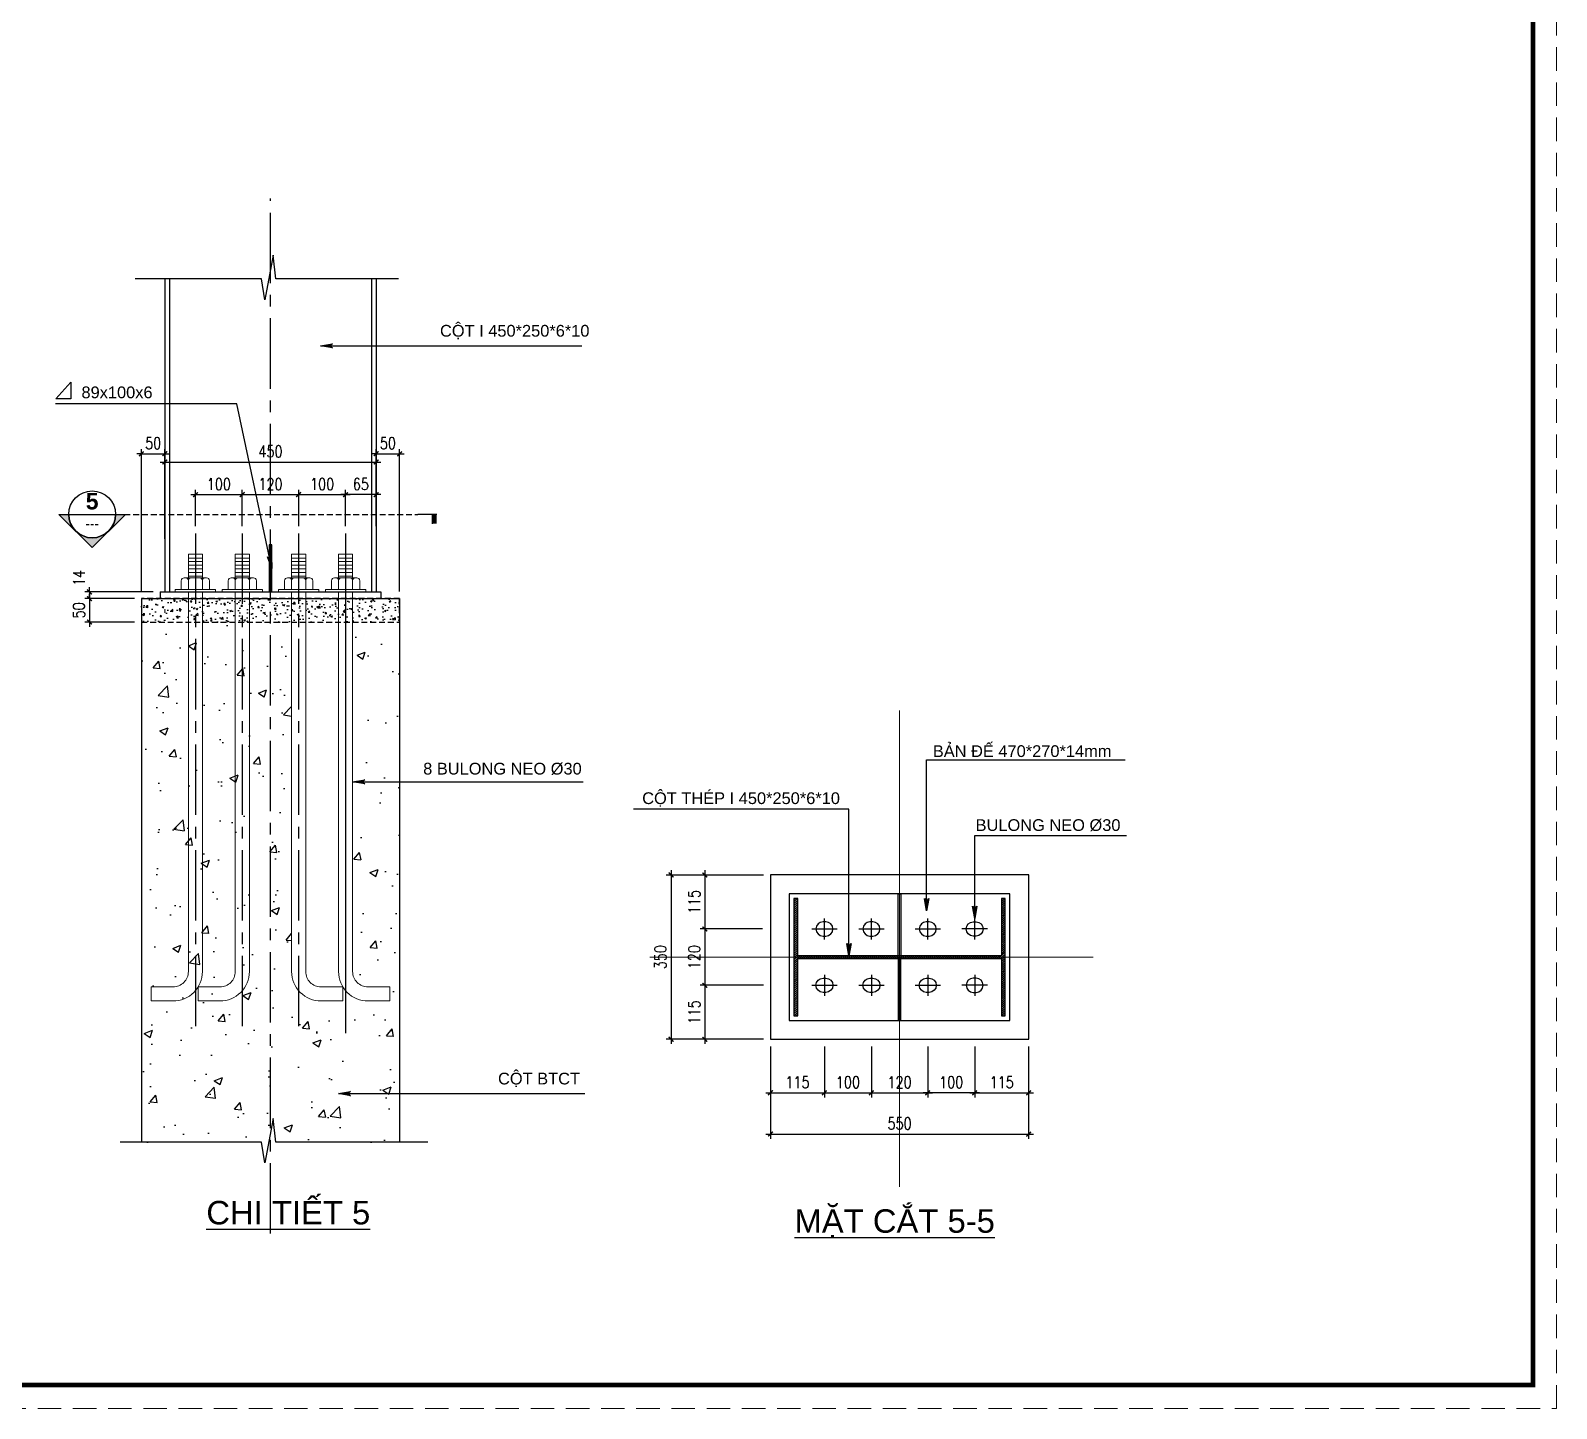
# Model space of a CAD drawing. Header units: millimetres. Extents: x 651127 to 1529722, y 768575 to 1021311.
# Drawn here: x 1141884 to 1174388, y 768575 to 797931 of the extents above; entities that cross this region are included whole.
import ezdxf
from ezdxf.enums import TextEntityAlignment as Align

# ---------------------------------------------------------------- set-up
doc = ezdxf.new("R2010")
doc.units = ezdxf.units.MM
doc.header["$LTSCALE"] = 1000
doc.header["$MEASUREMENT"] = 0
for name, pattern in [('CENTER2', [1.125, 0.75, -0.125, 0.125, -0.125]), ('CENTERX2', [101.6, 63.5, -12.7, 12.7, -12.7]), ('DASHDOT', [25.4, 12.7, -6.35, 0, -6.35]), ('DASHDOTX2', [2, 1, -0.5, 0, -0.5]), ('HIDDEN', [0.375, 0.25, -0.125]), ('HIDDEN2', [0.1875, 0.125, -0.0625])]:
    doc.linetypes.add(name, pattern=pattern)
doc.layers.get('DEFPOINTS').update_dxf_attribs({"color": 8, "lineweight": 9})
for name, color, linetype in [('CHU VN', 7, 'Continuous'), ('D.BAO', 1, 'Continuous'), ('DUONG BAO', 7, 'Continuous'), ('HATCH', 8, 'Continuous'), ('KEO THEP TL10', 51, 'Continuous'), ('KHUNG TEN', 7, 'Continuous'), ('KICH THUOC', 147, 'Continuous'), ('KTHUOC', 136, 'Continuous'), ('KY HIEU', 40, 'Continuous'), ('NET DUT', 143, 'HIDDEN2'), ('NET MANH', 143, 'Continuous'), ('PHU KIEN MANH', 9, 'Continuous'), ('S-HATCH', 8, 'Continuous'), ('TEXT', 2, 'Continuous'), ('THEP MANH', 253, 'Continuous'), ('TRUC', 8, 'CENTER2'), ('VAT LIEU', 154, 'Continuous')]:
    doc.layers.add(name, color=color, linetype=linetype)
for name, color, linetype, lineweight in [('D.TRUC', 8, 'CENTERX2', 18), ('GHICHU', 115, 'Continuous', 20), ('K.THUOC', 147, 'Continuous', 0)]:
    doc.layers.add(name, color=color, linetype=linetype, lineweight=lineweight)
doc.styles.add('CHU 250', font='VNI-Helve-Condense.TTF')
doc.styles.add('CHU 350-HB', font='VNI-Helve-Bold.TTF')
doc.styles.add('CHU KT', font='romans.shx', dxfattribs={"width": 0.8})
doc.styles.add('Helve-Condense', font='VNI-Helve.TTF')
doc.dimstyles.new('1-10', dxfattribs={"dimscale": 100, "dimtxt": 2.5, "dimasz": 1, "dimexe": 1, "dimexo": 1.5, "dimgap": 1, "dimtad": 1, "dimdec": 0, "dimlfac": 0.1, "dimzin": 0, "dimdsep": 46, "dimtxsty": 'CHU KT', "dimblk": 'ARCHTICK', "dimcen": 1.5, "dimdle": 1, "dimclrd": 256, "dimclre": 256, "dimclrt": 7, "dimadec": 0, "dimazin": 0, "dimtfac": 1, "dimtdec": 0, "dimtix": 1, "dimtmove": 2, "dimatfit": 3, "dimfxl": 1, "dimtolj": 1, "dimtzin": 0, "dimarcsym": 0})
doc.dimstyles.new('LEADER', dxfattribs={"dimscale": 100, "dimtxt": 2.5, "dimasz": 2, "dimexe": 1, "dimexo": 1.5, "dimgap": 1, "dimtad": 1, "dimdec": 0, "dimlfac": 0.5, "dimzin": 0, "dimdsep": 46, "dimtxsty": 'CHU KT', "dimblk": 'LEADER', "dimcen": 1.5, "dimdle": 1, "dimclrd": 256, "dimclre": 256, "dimclrt": 7, "dimadec": 0, "dimazin": 0, "dimtfac": 1, "dimtdec": 0, "dimtix": 1, "dimtmove": 2, "dimatfit": 3, "dimldrblk": 'LEADER', "dimfxl": 1, "dimtolj": 1, "dimtzin": 0, "dimarcsym": 0})

# ---------------------------------------------------------------- blocks, each defined once
blk = doc.blocks.new('_ARCHTICK')
at = {"color": 0, "linetype": 'ByBlock', "const_width": 0.3}
blk.add_lwpolyline([(-0.5, -0.5), (0.5, 0.5)], dxfattribs=at)
blk = doc.blocks.new('*D1039')
at = {"layer": 'DEFPOINTS', "color": 0}
for p in [(1144746, 788914), (1144746, 786952), (1144246, 785829)]:
    blk.add_point(p, dxfattribs=at)
at = {"layer": 'KTHUOC', "lineweight": -2}
for p, q in [((1144246, 788914), (1144146, 788914)), ((1144246, 785979), (1144246, 789014)), ((1144246, 788914), (1144746, 788914)), ((1144746, 787102), (1144746, 789014)), ((1144746, 788914), (1144846, 788914))]:
    blk.add_line(p, q, dxfattribs=at)
at = {"layer": 'KTHUOC', "lineweight": -2, "xscale": 100, "yscale": 100, "zscale": 100}
blk.add_blockref('_ARCHTICK', (1144246, 788914), dxfattribs=at)
at = {"layer": 'KTHUOC', "lineweight": -2, "xscale": 100, "yscale": 100, "zscale": 100, "rotation": 180}
blk.add_blockref('_ARCHTICK', (1144746, 788914), dxfattribs=at)
at = {"layer": 'KTHUOC', "color": 7, "insert": (1144496, 789139), "char_height": 250, "attachment_point": 5, "style": 'CHU KT'}
blk.add_mtext('\\A1;50', dxfattribs=at)
blk = doc.blocks.new('*D1040')
at = {"layer": 'DEFPOINTS', "color": 0}
for p in [(1146396, 788043), (1145396, 787219), (1146396, 787219)]:
    blk.add_point(p, dxfattribs=at)
at = {"layer": 'KTHUOC', "lineweight": -2}
for p, q in [((1145296, 788043), (1146496, 788043)), ((1145396, 787369), (1145396, 788143)), ((1146396, 787369), (1146396, 788143))]:
    blk.add_line(p, q, dxfattribs=at)
at = {"layer": 'KTHUOC', "lineweight": -2, "xscale": 100, "yscale": 100, "zscale": 100, "rotation": 180}
blk.add_blockref('_ARCHTICK', (1145396, 788043), dxfattribs=at)
at = {"layer": 'KTHUOC', "lineweight": -2, "xscale": 100, "yscale": 100, "zscale": 100}
blk.add_blockref('_ARCHTICK', (1146396, 788043), dxfattribs=at)
at = {"layer": 'KTHUOC', "color": 7, "insert": (1145896, 788268), "char_height": 250, "attachment_point": 5, "style": 'CHU KT'}
blk.add_mtext('\\A1;100', dxfattribs=at)
blk = doc.blocks.new('*D1041')
at = {"layer": 'DEFPOINTS', "color": 0}
for p in [(1147596, 788043), (1146396, 787219), (1147596, 787219)]:
    blk.add_point(p, dxfattribs=at)
at = {"layer": 'KTHUOC', "lineweight": -2}
for p, q in [((1146296, 788043), (1147696, 788043)), ((1146396, 787369), (1146396, 788143)), ((1147596, 787369), (1147596, 788143))]:
    blk.add_line(p, q, dxfattribs=at)
at = {"layer": 'KTHUOC', "lineweight": -2, "xscale": 100, "yscale": 100, "zscale": 100, "rotation": 180}
blk.add_blockref('_ARCHTICK', (1146396, 788043), dxfattribs=at)
at = {"layer": 'KTHUOC', "lineweight": -2, "xscale": 100, "yscale": 100, "zscale": 100}
blk.add_blockref('_ARCHTICK', (1147596, 788043), dxfattribs=at)
at = {"layer": 'KTHUOC', "color": 7, "insert": (1146996, 788268), "char_height": 250, "attachment_point": 5, "style": 'CHU KT'}
blk.add_mtext('\\A1;120', dxfattribs=at)
blk = doc.blocks.new('*D1042')
at = {"layer": 'DEFPOINTS', "color": 0}
for p in [(1148596, 788043), (1147596, 787219), (1148596, 787219)]:
    blk.add_point(p, dxfattribs=at)
at = {"layer": 'KTHUOC', "lineweight": -2}
for p, q in [((1147496, 788043), (1148696, 788043)), ((1147596, 787369), (1147596, 788143)), ((1148596, 787369), (1148596, 788143))]:
    blk.add_line(p, q, dxfattribs=at)
at = {"layer": 'KTHUOC', "lineweight": -2, "xscale": 100, "yscale": 100, "zscale": 100, "rotation": 180}
blk.add_blockref('_ARCHTICK', (1147596, 788043), dxfattribs=at)
at = {"layer": 'KTHUOC', "lineweight": -2, "xscale": 100, "yscale": 100, "zscale": 100}
blk.add_blockref('_ARCHTICK', (1148596, 788043), dxfattribs=at)
at = {"layer": 'KTHUOC', "color": 7, "insert": (1148096, 788268), "char_height": 250, "attachment_point": 5, "style": 'CHU KT'}
blk.add_mtext('\\A1;100', dxfattribs=at)
blk = doc.blocks.new('*D1043')
at = {"layer": 'DEFPOINTS', "color": 0}
for p in [(1149746, 788914), (1149246, 787219), (1149746, 785829)]:
    blk.add_point(p, dxfattribs=at)
at = {"layer": 'KTHUOC', "lineweight": -2}
for p, q in [((1149246, 788914), (1149146, 788914)), ((1149246, 787369), (1149246, 789014)), ((1149246, 788914), (1149746, 788914)), ((1149746, 785979), (1149746, 789014)), ((1149746, 788914), (1149846, 788914))]:
    blk.add_line(p, q, dxfattribs=at)
at = {"layer": 'KTHUOC', "lineweight": -2, "xscale": 100, "yscale": 100, "zscale": 100}
blk.add_blockref('_ARCHTICK', (1149246, 788914), dxfattribs=at)
at = {"layer": 'KTHUOC', "lineweight": -2, "xscale": 100, "yscale": 100, "zscale": 100, "rotation": 180}
blk.add_blockref('_ARCHTICK', (1149746, 788914), dxfattribs=at)
at = {"layer": 'KTHUOC', "color": 7, "insert": (1149496, 789139), "char_height": 250, "attachment_point": 5, "style": 'CHU KT'}
blk.add_mtext('\\A1;50', dxfattribs=at)
blk = doc.blocks.new('*D933')
at = {"layer": 'DEFPOINTS', "color": 0}
for p in [(1148596, 788043), (1148596, 787319), (1149246, 787319)]:
    blk.add_point(p, dxfattribs=at)
at = {"layer": 'KTHUOC', "lineweight": -2}
for p, q in [((1149346, 788043), (1148496, 788043)), ((1148596, 787469), (1148596, 788143)), ((1149246, 787469), (1149246, 788143))]:
    blk.add_line(p, q, dxfattribs=at)
at = {"layer": 'KTHUOC', "lineweight": -2, "xscale": 100, "yscale": 100, "zscale": 100, "rotation": 180}
blk.add_blockref('_ARCHTICK', (1148596, 788043), dxfattribs=at)
at = {"layer": 'KTHUOC', "lineweight": -2, "xscale": 100, "yscale": 100, "zscale": 100}
blk.add_blockref('_ARCHTICK', (1149246, 788043), dxfattribs=at)
at = {"layer": 'KTHUOC', "color": 7, "insert": (1148921, 788268), "char_height": 250, "attachment_point": 5, "style": 'CHU KT'}
blk.add_mtext('\\A1;65', dxfattribs=at)
blk = doc.blocks.new('*D1044')
at = {"layer": 'DEFPOINTS', "color": 0}
for p in [(1144646, 785972), (1143140, 785829), (1144246, 785829)]:
    blk.add_point(p, dxfattribs=at)
at = {"layer": 'KTHUOC', "lineweight": -2}
for p, q in [((1144496, 785972), (1143040, 785972)), ((1143140, 785972), (1143140, 786072)), ((1143140, 785972), (1143140, 785829)), ((1144096, 785829), (1143040, 785829)), ((1143140, 785829), (1143140, 785729))]:
    blk.add_line(p, q, dxfattribs=at)
at = {"layer": 'KTHUOC', "lineweight": -2, "xscale": 100, "yscale": 100, "zscale": 100}
for p, rotation in [((1143140, 785972), 270), ((1143140, 785829), 90)]:
    blk.add_blockref('_ARCHTICK', p, dxfattribs=dict(at, rotation=rotation))
at = {"layer": 'KTHUOC', "color": 7, "insert": (1142915, 786269), "char_height": 250, "attachment_point": 5, "rotation": 90, "style": 'CHU KT'}
blk.add_mtext('\\A1;14', dxfattribs=at)
blk = doc.blocks.new('LEADER')
at = {"linetype": 'CENTER2'}
blk.add_hatch(color=256, dxfattribs=at).paths.add_polyline_path([(-1.3, 0.22), (-1, 0), (-1.3, -0.22), (0, 0)])
blk.add_line((0, 0), (-1, 0), dxfattribs=at)
blk.add_lwpolyline([(-1.3, 0.22), (0, 0), (-1.3, -0.22), (-1, 0), (-1.3, 0.22)], dxfattribs=at)
blk = doc.blocks.new('*D1045')
at = {"layer": 'DEFPOINTS', "color": 0}
for p in [(1149246, 788738), (1144746, 787452), (1149246, 787452)]:
    blk.add_point(p, dxfattribs=at)
at = {"layer": 'KTHUOC', "lineweight": -2}
for p, q in [((1144646, 788738), (1149346, 788738)), ((1144746, 787602), (1144746, 788838)), ((1149246, 787602), (1149246, 788838))]:
    blk.add_line(p, q, dxfattribs=at)
at = {"layer": 'KTHUOC', "lineweight": -2, "xscale": 100, "yscale": 100, "zscale": 100, "rotation": 180}
blk.add_blockref('_ARCHTICK', (1144746, 788738), dxfattribs=at)
at = {"layer": 'KTHUOC', "lineweight": -2, "xscale": 100, "yscale": 100, "zscale": 100}
blk.add_blockref('_ARCHTICK', (1149246, 788738), dxfattribs=at)
at = {"layer": 'KTHUOC', "color": 7, "insert": (1146996, 788963), "char_height": 250, "attachment_point": 5, "style": 'CHU KT'}
blk.add_mtext('\\A1;450', dxfattribs=at)
blk = doc.blocks.new('*D934')
at = {"layer": 'DEFPOINTS', "color": 0}
for p in [(1157645, 779940), (1156246, 778790), (1157624, 778790)]:
    blk.add_point(p, dxfattribs=at)
at = {"layer": 'KTHUOC', "lineweight": -2}
for p, q in [((1157495, 779940), (1156146, 779940)), ((1156246, 780040), (1156246, 778690)), ((1157474, 778790), (1156146, 778790))]:
    blk.add_line(p, q, dxfattribs=at)
at = {"layer": 'KTHUOC', "lineweight": -2, "xscale": 100, "yscale": 100, "zscale": 100}
for p, rotation in [((1156246, 779940), 90), ((1156246, 778790), 270)]:
    blk.add_blockref('_ARCHTICK', p, dxfattribs=dict(at, rotation=rotation))
at = {"layer": 'KTHUOC', "color": 7, "insert": (1156021, 779365), "char_height": 250, "attachment_point": 5, "rotation": 90, "style": 'CHU KT'}
blk.add_mtext('\\A1;115', dxfattribs=at)
blk = doc.blocks.new('*D935')
at = {"layer": 'DEFPOINTS', "color": 0}
for p in [(1157624, 778790), (1156246, 777590), (1157645, 777590)]:
    blk.add_point(p, dxfattribs=at)
at = {"layer": 'KTHUOC', "lineweight": -2}
for p, q in [((1157474, 778790), (1156146, 778790)), ((1156246, 778890), (1156246, 777490)), ((1157495, 777590), (1156146, 777590))]:
    blk.add_line(p, q, dxfattribs=at)
at = {"layer": 'KTHUOC', "lineweight": -2, "xscale": 100, "yscale": 100, "zscale": 100}
for p, rotation in [((1156246, 778790), 90), ((1156246, 777590), 270)]:
    blk.add_blockref('_ARCHTICK', p, dxfattribs=dict(at, rotation=rotation))
at = {"layer": 'KTHUOC', "color": 7, "insert": (1156021, 778190), "char_height": 250, "attachment_point": 5, "rotation": 90, "style": 'CHU KT'}
blk.add_mtext('\\A1;120', dxfattribs=at)
blk = doc.blocks.new('*D936')
at = {"layer": 'DEFPOINTS', "color": 0}
for p in [(1157645, 777590), (1156246, 776440), (1157645, 776440)]:
    blk.add_point(p, dxfattribs=at)
at = {"layer": 'KTHUOC', "lineweight": -2}
for p, q in [((1157495, 777590), (1156146, 777590)), ((1156246, 777690), (1156246, 776340)), ((1157495, 776440), (1156146, 776440))]:
    blk.add_line(p, q, dxfattribs=at)
at = {"layer": 'KTHUOC', "lineweight": -2, "xscale": 100, "yscale": 100, "zscale": 100}
for p, rotation in [((1156246, 777590), 90), ((1156246, 776440), 270)]:
    blk.add_blockref('_ARCHTICK', p, dxfattribs=dict(at, rotation=rotation))
at = {"layer": 'KTHUOC', "color": 7, "insert": (1156021, 777015), "char_height": 250, "attachment_point": 5, "rotation": 90, "style": 'CHU KT'}
blk.add_mtext('\\A1;115', dxfattribs=at)
blk = doc.blocks.new('*D937')
at = {"layer": 'DEFPOINTS', "color": 0}
for p in [(1157006, 779940), (1155527, 776440), (1157006, 776440)]:
    blk.add_point(p, dxfattribs=at)
at = {"layer": 'KTHUOC', "lineweight": -2}
for p, q in [((1156856, 779940), (1155427, 779940)), ((1155527, 780040), (1155527, 776340)), ((1156856, 776440), (1155427, 776440))]:
    blk.add_line(p, q, dxfattribs=at)
at = {"layer": 'KTHUOC', "lineweight": -2, "xscale": 100, "yscale": 100, "zscale": 100}
for p, rotation in [((1155527, 779940), 90), ((1155527, 776440), 270)]:
    blk.add_blockref('_ARCHTICK', p, dxfattribs=dict(at, rotation=rotation))
at = {"layer": 'KTHUOC', "color": 7, "insert": (1155302, 778190), "char_height": 250, "attachment_point": 5, "rotation": 90, "style": 'CHU KT'}
blk.add_mtext('\\A1;350', dxfattribs=at)
blk = doc.blocks.new('*D938')
at = {"layer": 'DEFPOINTS', "color": 0}
for p in [(1157645, 776440), (1158795, 776440), (1158795, 775300)]:
    blk.add_point(p, dxfattribs=at)
at = {"layer": 'KTHUOC', "lineweight": -2}
for p, q in [((1157645, 776290), (1157645, 775200)), ((1158795, 776290), (1158795, 775200)), ((1157545, 775300), (1158895, 775300))]:
    blk.add_line(p, q, dxfattribs=at)
at = {"layer": 'KTHUOC', "lineweight": -2, "xscale": 100, "yscale": 100, "zscale": 100, "rotation": 180}
blk.add_blockref('_ARCHTICK', (1157645, 775300), dxfattribs=at)
at = {"layer": 'KTHUOC', "lineweight": -2, "xscale": 100, "yscale": 100, "zscale": 100}
blk.add_blockref('_ARCHTICK', (1158795, 775300), dxfattribs=at)
at = {"layer": 'KTHUOC', "color": 7, "insert": (1158220, 775525), "char_height": 250, "attachment_point": 5, "style": 'CHU KT'}
blk.add_mtext('\\A1;115', dxfattribs=at)
blk = doc.blocks.new('*D939')
at = {"layer": 'DEFPOINTS', "color": 0}
for p in [(1158795, 776440), (1159795, 776440), (1159795, 775300)]:
    blk.add_point(p, dxfattribs=at)
at = {"layer": 'KTHUOC', "lineweight": -2}
for p, q in [((1158795, 776290), (1158795, 775200)), ((1159795, 776290), (1159795, 775200)), ((1158695, 775300), (1159895, 775300))]:
    blk.add_line(p, q, dxfattribs=at)
at = {"layer": 'KTHUOC', "lineweight": -2, "xscale": 100, "yscale": 100, "zscale": 100, "rotation": 180}
blk.add_blockref('_ARCHTICK', (1158795, 775300), dxfattribs=at)
at = {"layer": 'KTHUOC', "lineweight": -2, "xscale": 100, "yscale": 100, "zscale": 100}
blk.add_blockref('_ARCHTICK', (1159795, 775300), dxfattribs=at)
at = {"layer": 'KTHUOC', "color": 7, "insert": (1159295, 775525), "char_height": 250, "attachment_point": 5, "style": 'CHU KT'}
blk.add_mtext('\\A1;100', dxfattribs=at)
blk = doc.blocks.new('*D940')
at = {"layer": 'DEFPOINTS', "color": 0}
for p in [(1159795, 776440), (1160995, 776440), (1160995, 775300)]:
    blk.add_point(p, dxfattribs=at)
at = {"layer": 'KTHUOC', "lineweight": -2}
for p, q in [((1159795, 776290), (1159795, 775200)), ((1160995, 776290), (1160995, 775200)), ((1159695, 775300), (1161095, 775300))]:
    blk.add_line(p, q, dxfattribs=at)
at = {"layer": 'KTHUOC', "lineweight": -2, "xscale": 100, "yscale": 100, "zscale": 100, "rotation": 180}
blk.add_blockref('_ARCHTICK', (1159795, 775300), dxfattribs=at)
at = {"layer": 'KTHUOC', "lineweight": -2, "xscale": 100, "yscale": 100, "zscale": 100}
blk.add_blockref('_ARCHTICK', (1160995, 775300), dxfattribs=at)
at = {"layer": 'KTHUOC', "color": 7, "insert": (1160395, 775525), "char_height": 250, "attachment_point": 5, "style": 'CHU KT'}
blk.add_mtext('\\A1;120', dxfattribs=at)
blk = doc.blocks.new('*D941')
at = {"layer": 'DEFPOINTS', "color": 0}
for p in [(1161995, 776440), (1163145, 776440), (1163145, 775300)]:
    blk.add_point(p, dxfattribs=at)
at = {"layer": 'KTHUOC', "lineweight": -2}
for p, q in [((1161995, 776290), (1161995, 775200)), ((1163145, 776290), (1163145, 775200)), ((1161895, 775300), (1163245, 775300))]:
    blk.add_line(p, q, dxfattribs=at)
at = {"layer": 'KTHUOC', "lineweight": -2, "xscale": 100, "yscale": 100, "zscale": 100, "rotation": 180}
blk.add_blockref('_ARCHTICK', (1161995, 775300), dxfattribs=at)
at = {"layer": 'KTHUOC', "lineweight": -2, "xscale": 100, "yscale": 100, "zscale": 100}
blk.add_blockref('_ARCHTICK', (1163145, 775300), dxfattribs=at)
at = {"layer": 'KTHUOC', "color": 7, "insert": (1162570, 775525), "char_height": 250, "attachment_point": 5, "style": 'CHU KT'}
blk.add_mtext('\\A1;115', dxfattribs=at)
blk = doc.blocks.new('*D942')
at = {"layer": 'DEFPOINTS', "color": 0}
for p in [(1157645, 776290), (1163145, 776290), (1163145, 774421)]:
    blk.add_point(p, dxfattribs=at)
at = {"layer": 'KTHUOC', "lineweight": -2}
for p, q in [((1157645, 776140), (1157645, 774321)), ((1163145, 776140), (1163145, 774321)), ((1157545, 774421), (1163245, 774421))]:
    blk.add_line(p, q, dxfattribs=at)
at = {"layer": 'KTHUOC', "lineweight": -2, "xscale": 100, "yscale": 100, "zscale": 100, "rotation": 180}
blk.add_blockref('_ARCHTICK', (1157645, 774421), dxfattribs=at)
at = {"layer": 'KTHUOC', "lineweight": -2, "xscale": 100, "yscale": 100, "zscale": 100}
blk.add_blockref('_ARCHTICK', (1163145, 774421), dxfattribs=at)
at = {"layer": 'KTHUOC', "color": 7, "insert": (1160395, 774646), "char_height": 250, "attachment_point": 5, "style": 'CHU KT'}
blk.add_mtext('\\A1;550', dxfattribs=at)
blk = doc.blocks.new('*D943')
at = {"layer": 'DEFPOINTS', "color": 0}
for p in [(1160995, 776290), (1161995, 776290), (1160995, 775300)]:
    blk.add_point(p, dxfattribs=at)
at = {"layer": 'KTHUOC', "lineweight": -2}
for p, q in [((1160995, 776140), (1160995, 775200)), ((1161995, 776140), (1161995, 775200)), ((1162095, 775300), (1160895, 775300))]:
    blk.add_line(p, q, dxfattribs=at)
at = {"layer": 'KTHUOC', "lineweight": -2, "xscale": 100, "yscale": 100, "zscale": 100, "rotation": 180}
blk.add_blockref('_ARCHTICK', (1160995, 775300), dxfattribs=at)
at = {"layer": 'KTHUOC', "lineweight": -2, "xscale": 100, "yscale": 100, "zscale": 100}
blk.add_blockref('_ARCHTICK', (1161995, 775300), dxfattribs=at)
at = {"layer": 'KTHUOC', "color": 7, "insert": (1161495, 775525), "char_height": 250, "attachment_point": 5, "style": 'CHU KT'}
blk.add_mtext('\\A1;100', dxfattribs=at)
blk = doc.blocks.new('*D1072')
at = {"layer": 'DEFPOINTS', "color": 0}
for p in [(1144246, 785829), (1143140, 785329), (1144246, 785329)]:
    blk.add_point(p, dxfattribs=at)
at = {"layer": 'KTHUOC', "lineweight": -2}
for p, q in [((1143140, 785829), (1143140, 785929)), ((1144096, 785829), (1143040, 785829)), ((1143140, 785829), (1143140, 785329)), ((1144096, 785329), (1143040, 785329)), ((1143140, 785329), (1143140, 785229))]:
    blk.add_line(p, q, dxfattribs=at)
at = {"layer": 'KTHUOC', "lineweight": -2, "xscale": 100, "yscale": 100, "zscale": 100}
for p, rotation in [((1143140, 785829), 270), ((1143140, 785329), 90)]:
    blk.add_blockref('_ARCHTICK', p, dxfattribs=dict(at, rotation=rotation))
at = {"layer": 'KTHUOC', "color": 7, "insert": (1142915, 785579), "char_height": 250, "attachment_point": 5, "rotation": 90, "style": 'CHU KT'}
blk.add_mtext('\\A1;50', dxfattribs=at)
blk = doc.blocks.new('*U1074')
h = blk.add_hatch(color=256)
edge = h.paths.add_edge_path()
edge.add_line((183356, 206715), (183563, 206715))
edge.add_line((183563, 206715), (182856, 206008))
edge.add_line((182856, 206008), (182149, 206715))
edge.add_line((182149, 206715), (182356, 206715))
edge.add_arc((182856, 206715), 500, 180, 360)
blk.add_hatch(color=256).paths.add_polyline_path([(190196, 206515), (190106, 206515), (190106, 206715), (190196, 206715)])
for p, q in [((182356, 206715), (183356, 206715)), ((190196, 206715), (189796, 206715)), ((190106, 206515), (190106, 206715))]:
    blk.add_line(p, q)
at = {"color": 143, "linetype": 'HIDDEN2'}
blk.add_line((183356, 206715), (189796, 206715), dxfattribs=at)
blk.add_lwpolyline([(183356, 206715), (183563, 206715), (182856, 206008), (182149, 206715), (182356, 206715, 1)], format="xyb", close=True)
blk.add_circle((182856, 206715), 500)
at = {"style": 'CHU 350-HB', "flags": 8}
blk.add_attdef('A', text='', height=350, dxfattribs=at).set_placement((182856, 206715), align=Align.BOTTOM_CENTER)
at = {"style": 'CHU 250', "flags": 8}
blk.add_attdef('S-111', text='', height=250, dxfattribs=at).set_placement((182856, 206653), align=Align.TOP_CENTER)

msp = doc.modelspace()

# ---------------------------------------------------------------- hatches: boundary and pattern name
at = {"layer": 'HATCH'}
h = msp.add_hatch(dxfattribs=at)
h.set_pattern_fill('AR-CONC', color=256, scale=250, style=0)
h.set_pattern_definition([(50, (43642.2, -5e-10), (1793.1505, -156.8803), [187.5, -2062.5]), (355, (43642.2, -5e-10), (-346.8783, 1880.4803), [150, -1650]), (100.4514, (43791.6, -13), (1446.2735, 1723.5989), [159.3505, -1752.8553]), (46.1842, (43642.2, 500), (2668.1026, -413.7975), [281.25, -3093.75]), (96.6356, (43864.5, 465.5), (2336.657, 2435.2947), [239.0257, -2629.2825]), (351.1842, (43642.2, 500), (2336.655, 2435.2965), [225, -2475]), (21, (43892.2, 375), (1492.2676, -1006.5472), [187.5, -2062.5]), (326, (43892.2, 375), (608.2883, 1812.875), [150, -1650]), (71.4514, (44016.6, 291.1), (2100.5566, 806.3262), [159.3505, -1752.8553]), (37.5, (43642.2, -5e-10), (30.39964, 832.23463), [0, -1630, 0, -1675, 0, -1656.25]), (7.5, (43642.2, -5e-10), (657.67384, 986.0293), [0, -955, 0, -1592.5, 0, -631.25]), (327.5, (43084.7, -5e-10), (1334.5561, -56.38718), [0, -625, 0, -1950, 0, -2587.5]), (317.5, (42834.7, -5e-10), (1457.9654, 250.2625), [0, -812.5, 0, -1295, 0, -1837.5])])
h.paths.add_polyline_path([(1144245.9, 774246.3), (1146806.2, 774246.3), (1146872.5, 773804.7), (1146995.9, 774459.9), (1146995.9, 785829), (1144245.9, 785829)])
h.paths.add_polyline_path([(1148070.9, 777257, -0.4142136), (1147445.9, 777882), (1147445.9, 785329), (1146995.9, 785329), (1146995.9, 774459.9), (1147050.7, 774751), (1147109.5, 774246.3), (1149745.9, 774246.3), (1149745.9, 785329), (1148745.9, 785329), (1148745.9, 777882, 0.4142136), (1149070.9, 777557), (1149220.9, 777557), (1149535.7, 777557), (1149535.7, 777257), (1149070.9, 777257, -0.2617284), (1148537, 777557), (1148535.7, 777557), (1148535.7, 777257)])
at = {"layer": 'K.THUOC'}
h = msp.add_hatch(dxfattribs=at)
h.set_pattern_fill('ANSI31', color=256, scale=250, style=0)
h.set_pattern_definition([(45, (41416.907, -821.357), (-22.0970869, 22.0970869), [])])
h.paths.add_polyline_path([(1162645.2, 779440.2), (1162565.2, 779440.2), (1162565.2, 778220.2), (1158225.2, 778220.2), (1158225.2, 779440.2), (1158145.2, 779440.2), (1158145.2, 776940.2), (1158225.2, 776940.2), (1158225.2, 778160.2), (1162565.2, 778160.2), (1162565.2, 776940.2), (1162645.2, 776940.2)])
at = {"layer": 'S-HATCH'}
h = msp.add_hatch(dxfattribs=at)
h.set_pattern_fill('AR-CONC', color=256, scale=50, style=0)
h.set_pattern_definition([(50, (43642.2, -5e-10), (358.63009, -31.37607), [37.5, -412.5]), (355, (43642.2, -5e-10), (-69.37567, 376.09607), [30, -330]), (100.4514, (43672.1, -2.6), (289.25469, 344.71977), [31.870095, -350.57106]), (46.1842, (43642.2, 100), (533.62052, -82.7595), [56.25, -618.75]), (96.6356, (43686.67, 93.1), (467.33135, 487.05894), [47.80514, -525.8565]), (351.1842, (43642.2, 100), (467.33097, 487.0593), [45, -495]), (21, (43692.2, 75), (298.453526, -201.309445), [37.5, -412.5]), (326, (43692.2, 75), (121.65767, 362.57502), [30, -330]), (71.4514, (43717.07, 58.22), (420.11131, 161.26525), [31.870095, -350.57106]), (37.5, (43642.2, -5e-10), (6.079928, 166.446927), [0, -326, 0, -335, 0, -331.25]), (7.5, (43642.2, -5e-10), (131.534769, 197.205856), [0, -191, 0, -318.5, 0, -126.25]), (327.5, (43530.7, -5e-10), (266.911218, -11.277436), [0, -125, 0, -390, 0, -517.5]), (317.5, (43480.7, -5e-10), (291.593085, 50.05249), [0, -162.5, 0, -259, 0, -367.5])])
h.paths.add_polyline_path([(1144245.9, 785329), (1149745.9, 785329), (1149745.9, 785829), (1144245.9, 785829)])
at = {"layer": 'VAT LIEU'}
h = msp.add_hatch(dxfattribs=at)
h.set_pattern_fill('AR-CONC', color=256, style=0)
h.set_pattern_definition([(50, (1198908.95, 1227179.69), (182.18467, -15.939086), [19.05, -209.55]), (355, (1198908.95, 1227179.69), (-35.242826, 191.05664), [15.24, -167.64]), (100.451, (1198924.13, 1227178.36), (146.9425, 175.11669), [16.19, -178.09]), (46.1842, (1198908.95, 1227230.49), (271.07904, -42.04233), [28.575, -314.325]), (96.6356, (1198931.54, 1227226.98), (237.40423, 247.42556), [24.285, -267.135]), (351.184, (1198908.95, 1227230.5), (237.4046, 247.42512), [22.86, -251.46]), (21, (1198934.35, 1227217.79), (151.61488, -102.26552), [19.05, -209.55]), (326, (1198934.35, 1227217.79), (61.80203, 184.18797), [15.24, -167.64]), (71.4514, (1198946.99, 1227209.27), (213.41649, 81.92286), [16.19, -178.09]), (37.5, (1198908.95, 1227179.69), (3.088603, 84.555039), [0, -165.608, 0, -170.18, 0, -168.275]), (7.5, (1198908.95, 1227179.69), (66.819663, 100.180575), [0, -97.028, 0, -161.798, 0, -64.135]), (327.5, (1198852.31, 1227179.69), (135.590595, -5.728744), [0, -63.5, 0, -198.12, 0, -262.89]), (317.5, (1198826.91, 1227179.69), (148.12918, 25.42649), [0, -82.55, 0, -131.572, 0, -186.69])])
h.paths.add_polyline_path([(1162565.2, 779440.2), (1162645.2, 779440.2), (1162645.2, 776940.2), (1162565.2, 776940.2), (1162565.2, 778160.2), (1158225.2, 778160.2), (1158225.2, 776940.2), (1158145.2, 776940.2), (1158145.2, 779440.2), (1158225.2, 779440.2), (1158225.2, 778220.2), (1162565.2, 778220.2)], flags=0)
edge = h.paths.add_edge_path()
edge.add_arc((1161614.2, 778690.2), 150, 90, 270)
edge.add_line((1161614.2, 778540.2), (1161675.2, 778540.2))
edge.add_arc((1161675.2, 778690.2), 150, 270, 450)
edge.add_line((1161675.2, 778840.2), (1161614.2, 778840.2))
edge = h.paths.add_edge_path()
edge.add_arc((1161614.2, 778690.2), 150, 90, 270)
edge.add_line((1161614.2, 778540.2), (1161675.2, 778540.2))
edge.add_arc((1161675.2, 778690.2), 150, 270, 450)
edge.add_line((1161675.2, 778840.2), (1161614.2, 778840.2))
edge = h.paths.add_edge_path()
edge.add_line((1161614.2, 778840.2), (1161675.2, 778840.2))
edge.add_arc((1161675.2, 778690.2), 150, -90, 90, ccw=False)
edge.add_line((1161675.2, 778540.2), (1161614.2, 778540.2))
edge.add_arc((1161614.2, 778690.2), 150, 90, 270, ccw=False)
edge = h.paths.add_edge_path()
edge.add_line((1161614.2, 778840.2), (1161675.2, 778840.2))
edge.add_arc((1161675.2, 778690.2), 150, -90, 90, ccw=False)
edge.add_line((1161675.2, 778540.2), (1161614.2, 778540.2))
edge.add_arc((1161614.2, 778690.2), 150, 90, 270, ccw=False)

# ---------------------------------------------------------------- linework, layer by layer
at = {"layer": 'D.BAO'}
msp.add_lwpolyline([(1158045.2, 776840.2), (1162745.2, 776840.2), (1162745.2, 779540.2), (1158045.2, 779540.2)], close=True, dxfattribs=at)
at = {"layer": 'D.TRUC', "linetype": 'DASHDOTX2', "ltscale": 300}
for p, q in [((1160395.2, 773293.6), (1160395.2, 783442.5)), ((1155074.1, 778190.2), (1164520.3, 778190.2))]:
    msp.add_line(p, q, dxfattribs=at)
at = {"layer": 'DEFPOINTS', "linetype": 'HIDDEN', "ltscale": 2}
msp.add_lwpolyline([(1090287.6, 768574.8), (1174387.6, 768574.8), (1174387.6, 827974.8), (1090287.6, 827974.8)], close=True, dxfattribs=at)
at = {"layer": 'DUONG BAO'}
for p, q in [((1144245.9, 785829), (1149745.9, 785829)), ((1144245.9, 785829), (1144245.9, 774246.3)), ((1149745.9, 785829), (1149745.9, 774246.3))]:
    msp.add_line(p, q, dxfattribs=at)
msp.add_lwpolyline([(1163145.2, 776440.2), (1163145.2, 779940.2), (1157645.2, 779940.2), (1157645.2, 776440.2)], close=True, dxfattribs=at)
at = {"layer": 'GHICHU'}
for p, q in [((1145245.9, 786022), (1145245.9, 786772)), ((1145245.9, 786772), (1145545.9, 786772)), ((1145245.9, 786691.4), (1145545.9, 786691.4)), ((1145245.9, 786616.9), (1145545.9, 786616.9)), ((1145545.9, 786022), (1145545.9, 786772)), ((1146245.9, 786022), (1146245.9, 786772)), ((1146245.9, 786772), (1146545.9, 786772)), ((1146245.9, 786691.4), (1146545.9, 786691.4)), ((1146245.9, 786616.9), (1146545.9, 786616.9)), ((1146545.9, 786022), (1146545.9, 786772)), ((1147445.9, 786022), (1147445.9, 786772)), ((1147745.9, 786772), (1147445.9, 786772)), ((1147745.9, 786691.4), (1147445.9, 786691.4)), ((1147745.9, 786616.9), (1147445.9, 786616.9)), ((1147745.9, 786022), (1147745.9, 786772)), ((1148445.9, 786022), (1148445.9, 786772)), ((1148745.9, 786772), (1148445.9, 786772)), ((1148745.9, 786691.4), (1148445.9, 786691.4)), ((1148745.9, 786616.9), (1148445.9, 786616.9)), ((1148745.9, 786022), (1148745.9, 786772)), ((1145158.4, 786272), (1145633.4, 786272)), ((1145245.9, 786542.4), (1145545.9, 786542.4)), ((1145245.9, 786461.8), (1145545.9, 786461.8)), ((1145245.9, 786381.2), (1145545.9, 786381.2)), ((1145245.9, 786306.7), (1145545.9, 786306.7)), ((1146158.4, 786272), (1146633.4, 786272)), ((1146245.9, 786542.4), (1146545.9, 786542.4)), ((1146245.9, 786461.8), (1146545.9, 786461.8)), ((1146245.9, 786381.2), (1146545.9, 786381.2)), ((1146245.9, 786306.7), (1146545.9, 786306.7)), ((1147833.4, 786272), (1147358.4, 786272)), ((1147745.9, 786542.4), (1147445.9, 786542.4)), ((1147745.9, 786461.8), (1147445.9, 786461.8)), ((1147745.9, 786381.2), (1147445.9, 786381.2)), ((1147745.9, 786306.7), (1147445.9, 786306.7)), ((1148833.4, 786272), (1148358.4, 786272)), ((1148745.9, 786542.4), (1148445.9, 786542.4)), ((1148745.9, 786461.8), (1148445.9, 786461.8)), ((1148745.9, 786381.2), (1148445.9, 786381.2)), ((1148745.9, 786306.7), (1148445.9, 786306.7)), ((1144967.3, 786022), (1145824.4, 786022)), ((1144967.3, 785972), (1144967.3, 786022)), ((1144967.3, 785972), (1145824.4, 785972)), ((1145095.9, 786022), (1145095.9, 786209.5)), ((1145095.9, 786022), (1145095.9, 786209.5)), ((1145695.9, 786022), (1145695.9, 786209.5)), ((1145824.4, 785972), (1145824.4, 786022)), ((1145967.3, 786022), (1146824.4, 786022)), ((1145967.3, 785972), (1145967.3, 786022)), ((1145967.3, 785972), (1146824.4, 785972)), ((1146095.9, 786022), (1146095.9, 786209.5)), ((1146095.9, 786022), (1146095.9, 786209.5)), ((1146695.9, 786022), (1146695.9, 786209.5)), ((1146824.4, 785972), (1146824.4, 786022)), ((1147167.3, 785972), (1147167.3, 786022)), ((1148024.4, 786022), (1147167.3, 786022)), ((1148024.4, 785972), (1147167.3, 785972)), ((1147295.9, 786022), (1147295.9, 786209.5)), ((1147895.9, 786022), (1147895.9, 786209.5)), ((1147895.9, 786022), (1147895.9, 786209.5)), ((1148024.4, 785972), (1148024.4, 786022)), ((1148167.3, 785972), (1148167.3, 786022)), ((1149024.4, 786022), (1148167.3, 786022)), ((1149024.4, 785972), (1148167.3, 785972)), ((1148295.9, 786022), (1148295.9, 786209.5)), ((1148895.9, 786022), (1148895.9, 786209.5)), ((1148895.9, 786022), (1148895.9, 786209.5)), ((1149024.4, 785972), (1149024.4, 786022))]:
    msp.add_line(p, q, dxfattribs=at)
for points in [[(1145545.9, 785972), (1145545.9, 777882, -0.4142136), (1144920.9, 777257), (1144456, 777257), (1144456, 777557), (1144770.9, 777557), (1144920.9, 777557, 0.4142136), (1145245.9, 777882), (1145245.9, 785972)], [(1146545.9, 785972), (1146545.9, 777882, -0.4142136), (1145920.9, 777257), (1145456, 777257), (1145456, 777557), (1145770.9, 777557), (1145920.9, 777557, 0.4142136), (1146245.9, 777882), (1146245.9, 785972)], [(1147445.9, 785972), (1147445.9, 777882, 0.4142136), (1148070.9, 777257), (1148535.7, 777257), (1148535.7, 777557), (1148220.9, 777557), (1148070.9, 777557, -0.4142136), (1147745.9, 777882), (1147745.9, 785972)], [(1148445.9, 785972), (1148445.9, 777882, 0.4142136), (1149070.9, 777257), (1149535.7, 777257), (1149535.7, 777557), (1149220.9, 777557), (1149070.9, 777557, -0.4142136), (1148745.9, 777882), (1148745.9, 785972)]]:
    msp.add_lwpolyline(points, format="xyb", dxfattribs=at)
for centre, start, end in [((1145158.4, 786209.5), 90, 180), ((1145158.4, 786209.5), 90, 180), ((1145183.4, 786209.5), 0, 90), ((1145308.4, 786209.5), 90, 180), ((1145483.4, 786209.5), 0, 90), ((1145608.4, 786209.5), 90, 180), ((1145633.4, 786209.5), 0, 90), ((1146158.4, 786209.5), 90, 180), ((1146158.4, 786209.5), 90, 180), ((1146183.4, 786209.5), 0, 90), ((1146308.4, 786209.5), 90, 180), ((1146483.4, 786209.5), 0, 90), ((1146608.4, 786209.5), 90, 180), ((1146633.4, 786209.5), 0, 90), ((1147358.4, 786209.5), 90, 180), ((1147383.4, 786209.5), 0, 90), ((1147508.4, 786209.5), 90, 180), ((1147683.4, 786209.5), 0, 90), ((1147808.4, 786209.5), 90, 180), ((1147833.4, 786209.5), 0, 90), ((1147833.4, 786209.5), 0, 90), ((1148358.4, 786209.5), 90, 180), ((1148383.4, 786209.5), 0, 90), ((1148508.4, 786209.5), 90, 180), ((1148683.4, 786209.5), 0, 90), ((1148808.4, 786209.5), 90, 180), ((1148833.4, 786209.5), 0, 90), ((1148833.4, 786209.5), 0, 90)]:
    msp.add_arc(centre, 62.5, start, end, dxfattribs=at)
at = {"layer": 'KEO THEP TL10', "ltscale": 0.9}
for p, q in [((1144745.9, 792638.4), (1144745.9, 785972)), ((1144845.9, 792638.4), (1144845.9, 785972)), ((1149145.9, 792638.4), (1149145.9, 785972)), ((1149245.9, 792638.4), (1149245.9, 785972)), ((1144645.9, 785972), (1149345.9, 785972)), ((1144645.9, 785972), (1144645.9, 785829)), ((1144645.9, 785972), (1149345.9, 785972)), ((1149345.9, 785972), (1149345.9, 785829))]:
    msp.add_line(p, q, dxfattribs=at)
for points in [[(1162565.2, 778160.2), (1162565.2, 776940.2), (1162645.2, 776940.2), (1162645.2, 779440.2), (1162565.2, 779440.2), (1162565.2, 778220.2), (1158225.2, 778220.2), (1158225.2, 779440.2), (1158145.2, 779440.2), (1158145.2, 776940.2), (1158225.2, 776940.2), (1158225.2, 778160.2)], [(1160365.2, 779540.2), (1160425.2, 779540.2), (1160425.2, 778220.2), (1160365.2, 778220.2)], [(1160365.2, 776840.2), (1160425.2, 776840.2), (1160425.2, 778160.2), (1160365.2, 778160.2)]]:
    msp.add_lwpolyline(points, close=True, dxfattribs=at)
at = {"layer": 'KHUNG TEN', "const_width": 100}
msp.add_lwpolyline([(1092287.6, 769074.8), (1173887.6, 769074.8), (1173887.6, 827474.8), (1092287.6, 827474.8)], close=True, dxfattribs=at)
at = {"layer": 'KTHUOC'}
for points in [[(1149722.6, 792638.4), (1147109.5, 792638.4), (1147050.7, 793143.1), (1146872.5, 792196.8), (1146806.2, 792638.4), (1144114.5, 792638.4)], [(1150350.2, 774246.3), (1147109.5, 774246.3), (1147050.7, 774751), (1146872.5, 773804.7), (1146806.2, 774246.3), (1143792.1, 774246.3)]]:
    msp.add_lwpolyline(points, dxfattribs=at)
at = {"layer": 'NET DUT'}
msp.add_lwpolyline([(1144245.9, 785329), (1149745.9, 785329), (1149745.9, 785829), (1144245.9, 785829)], close=True, dxfattribs=at)
at = {"layer": 'NET MANH', "linetype": 'DASHDOT', "ltscale": 5}
msp.add_line((1148595.9, 787218.6), (1148595.9, 776567.1), dxfattribs=at)
at = {"layer": 'PHU KIEN MANH'}
for p, q in [((1158525.2, 778790.2), (1159066.7, 778790.2)), ((1158795.2, 778565.2), (1158795.2, 779015.2)), ((1159525.2, 778790.2), (1160066.7, 778790.2)), ((1159795.2, 778565.2), (1159795.2, 779015.2)), ((1160725.2, 778790.2), (1161266.7, 778790.2)), ((1160995.2, 778565.2), (1160995.2, 779015.2)), ((1162265.2, 778790.2), (1161723.7, 778790.2)), ((1161995.2, 778565.2), (1161995.2, 779015.2)), ((1158795.2, 777815.2), (1158795.2, 777365.2)), ((1159795.2, 777815.2), (1159795.2, 777365.2)), ((1160995.2, 777815.2), (1160995.2, 777365.2)), ((1161995.2, 777815.2), (1161995.2, 777365.2)), ((1158525.2, 777590.2), (1159066.7, 777590.2)), ((1159525.2, 777590.2), (1160066.7, 777590.2)), ((1160725.2, 777590.2), (1161266.7, 777590.2)), ((1162265.2, 777590.2), (1161723.7, 777590.2))]:
    msp.add_line(p, q, dxfattribs=at)
for points in [[(1158826.2, 778640.2, 1), (1158826.2, 778940.2), (1158765.2, 778940.2, 1), (1158765.2, 778640.2)], [(1159826.2, 778640.2, 1), (1159826.2, 778940.2), (1159765.2, 778940.2, 1), (1159765.2, 778640.2)], [(1161026.2, 778640.2, 1), (1161026.2, 778940.2), (1160965.2, 778940.2, 1), (1160965.2, 778640.2)], [(1161964.2, 778640.2, -1), (1161964.2, 778940.2), (1162025.2, 778940.2, -1), (1162025.2, 778640.2)], [(1158826.2, 777740.2, -1), (1158826.2, 777440.2), (1158765.2, 777440.2, -1), (1158765.2, 777740.2)], [(1159826.2, 777740.2, -1), (1159826.2, 777440.2), (1159765.2, 777440.2, -1), (1159765.2, 777740.2)], [(1161026.2, 777740.2, -1), (1161026.2, 777440.2), (1160965.2, 777440.2, -1), (1160965.2, 777740.2)], [(1161964.2, 777740.2, 1), (1161964.2, 777440.2), (1162025.2, 777440.2, 1), (1162025.2, 777740.2)]]:
    msp.add_lwpolyline(points, format="xyb", close=True, dxfattribs=at)
at = {"layer": 'TEXT', "color": 2, "linetype": 'Continuous'}
for p, q in [((1142425.9, 790081), (1142741.6, 790438.5)), ((1142741.6, 790438.5), (1142741.6, 790081)), ((1142741.6, 790081), (1142425.9, 790081))]:
    msp.add_line(p, q, dxfattribs=at)
at = {"layer": 'THEP MANH', "ltscale": 0.9}
msp.add_lwpolyline([(1147025.9, 786972), (1146965.9, 786972), (1146965.9, 785972), (1147025.9, 785972)], close=True, dxfattribs=at)
at = {"layer": 'TRUC', "ltscale": 2}
for p, q in [((1146995.9, 772299.4), (1146995.9, 794353.3)), ((1145395.9, 787218.6), (1145395.9, 776567.1)), ((1145395.9, 787218.6), (1145395.9, 776567.1)), ((1146395.9, 787218.6), (1146395.9, 776567.1)), ((1146395.9, 787218.6), (1146395.9, 776567.1)), ((1147595.9, 787218.6), (1147595.9, 776567.1)), ((1147595.9, 787218.6), (1147595.9, 776567.1)), ((1148595.9, 787218.6), (1148595.9, 776567.1))]:
    msp.add_line(p, q, dxfattribs=at)

# ---------------------------------------------------------------- block references
at = {"layer": 'KY HIEU', "linetype": 'HIDDEN'}
ref = msp.add_blockref('*U1074', (960341.2, 580907.9), dxfattribs=at)
ref.add_attrib('S-111', '---', dxfattribs={"layer": '0', "height": 250, "style": 'CHU 250'}).set_placement((1143196.9, 787560.4), align=Align.TOP_CENTER)
ref.add_attrib('A', '5', dxfattribs={"layer": '0', "height": 350, "style": 'CHU 350-HB'}).set_placement((1143196.9, 787622.9), align=Align.BOTTOM_CENTER)

# ---------------------------------------------------------------- texts
at = {"layer": 'CHU VN', "style": 'Helve-Condense'}
for s, height, p in [('COÄT I 450*250*6*10', 250, (1152198.2, 791540.7)), ('BAÛN ÑEÁ 470*270*14mm', 250, (1163005.8, 782614.9)), ('COÄT THEÙP I 450*250*6*10', 250, (1157019.2, 781583.2)), ('BULONG NEO Þ30', 250, (1163557.9, 781004)), ('COÄT BTCT', 250, (1152715.5, 775609.8)), ('%%UMAËT CAÉT 5-5', 500, (1160291.6, 772589))]:
    msp.add_text(s, height=height, dxfattribs=at).set_placement(p, align=Align.MIDDLE)
for s, p in [('89x100x6', (1142969.7, 790097.2)), ('8 BULONG NEO Þ30', (1150247.9, 782080.5))]:
    msp.add_text(s, height=250, dxfattribs=at).set_placement(p)
msp.add_text('%%UCHI TIEÁT 5', height=500, dxfattribs=at).set_placement((1147375.1, 772496.6), align=Align.CENTER)

# ---------------------------------------------------------------- dimensions: what is measured, and where the dimension line sits
at = {"layer": 'KTHUOC'}
for base, p1, p2, picture, middle in [((1144745.9, 788914), (1144245.9, 785829), (1144745.9, 786952.3), '*D1039', (1144495.9, 789139)), ((1149745.9, 788914), (1149245.9, 787218.6), (1149745.9, 785829), '*D1043', (1149495.9, 789139)), ((1149245.9, 788738.5), (1144745.9, 787451.8), (1149245.9, 787451.8), '*D1045', (1146995.9, 788963.5)), ((1146395.9, 788042.6), (1145395.9, 787218.6), (1146395.9, 787218.6), '*D1040', (1145895.9, 788267.6)), ((1147595.9, 788042.6), (1146395.9, 787218.6), (1147595.9, 787218.6), '*D1041', (1146995.9, 788267.6)), ((1148595.9, 788042.6), (1147595.9, 787218.6), (1148595.9, 787218.6), '*D1042', (1148095.9, 788267.6)), ((1148595.9, 788042.6), (1149245.9, 787318.6), (1148595.9, 787318.6), '*D933', (1148920.9, 788267.6)), ((1158795.2, 775300.2), (1157645.2, 776440.2), (1158795.2, 776440.2), '*D938', (1158220.2, 775525.2)), ((1163145.2, 774421.5), (1157645.2, 776290.2), (1163145.2, 776290.2), '*D942', (1160395.2, 774646.5)), ((1159795.2, 775300.2), (1158795.2, 776440.2), (1159795.2, 776440.2), '*D939', (1159295.2, 775525.2)), ((1160995.2, 775300.2), (1159795.2, 776440.2), (1160995.2, 776440.2), '*D940', (1160395.2, 775525.2)), ((1160995.2, 775300.2), (1161995.2, 776290.2), (1160995.2, 776290.2), '*D943', (1161495.2, 775525.2)), ((1163145.2, 775300.2), (1161995.2, 776440.2), (1163145.2, 776440.2), '*D941', (1162570.2, 775525.2))]:
    dim = msp.add_linear_dim(base=base, p1=p1, p2=p2, dimstyle='1-10', dxfattribs=at)
    dim.commit()
    dim.dimension.update_dxf_attribs({"geometry": picture, "text_midpoint": middle})
dim = msp.add_linear_dim(base=(1143139.9, 785829), p1=(1144645.9, 785972), p2=(1144245.9, 785829), angle=90, dimstyle='1-10', dxfattribs=at)
dim.commit()
dim.dimension.update_dxf_attribs({"geometry": '*D1044', "text_midpoint": (1142914.9, 786268.5), "dimtype": 160})
for base, p1, p2, picture, middle in [((1143139.9, 785329), (1144245.9, 785829), (1144245.9, 785329), '*D1072', (1142914.9, 785579)), ((1155526.8, 776440.2), (1157005.7, 779940.2), (1157005.7, 776440.2), '*D937', (1155301.8, 778190.2)), ((1156245.7, 778790.2), (1157645.2, 779940.2), (1157624, 778790.2), '*D934', (1156020.7, 779365.2)), ((1156245.7, 777590.2), (1157624, 778790.2), (1157645.2, 777590.2), '*D935', (1156020.7, 778190.2)), ((1156245.7, 776440.2), (1157645.2, 777590.2), (1157645.2, 776440.2), '*D936', (1156020.7, 777015.2))]:
    dim = msp.add_linear_dim(base=base, p1=p1, p2=p2, angle=90, dimstyle='1-10', dxfattribs=at)
    dim.commit()
    dim.dimension.update_dxf_attribs({"geometry": picture, "text_midpoint": middle})

# ---------------------------------------------------------------- leaders
at = {"layer": 'KICH THUOC'}
for points in [[(1148059, 791212.6), (1153628.5, 791212.6)], [(1147025.9, 786472), (1146279.7, 789976.6), (1142418.4, 789976.6)], [(1160972.3, 779176.4), (1160972.3, 782392.6), (1165201.6, 782392.6)], [(1148745.9, 781927), (1153655.2, 781927)], [(1159317.6, 778220.2), (1159317.6, 781343.8), (1154725.7, 781343.8)], [(1161995.2, 779015.2), (1161995.2, 780781.7), (1165229.3, 780781.7)], [(1148441.4, 775281.7), (1153692.1, 775281.7)]]:
    msp.add_leader(points, dimstyle='LEADER', dxfattribs=at)

doc.saveas('drawing.dxf')
